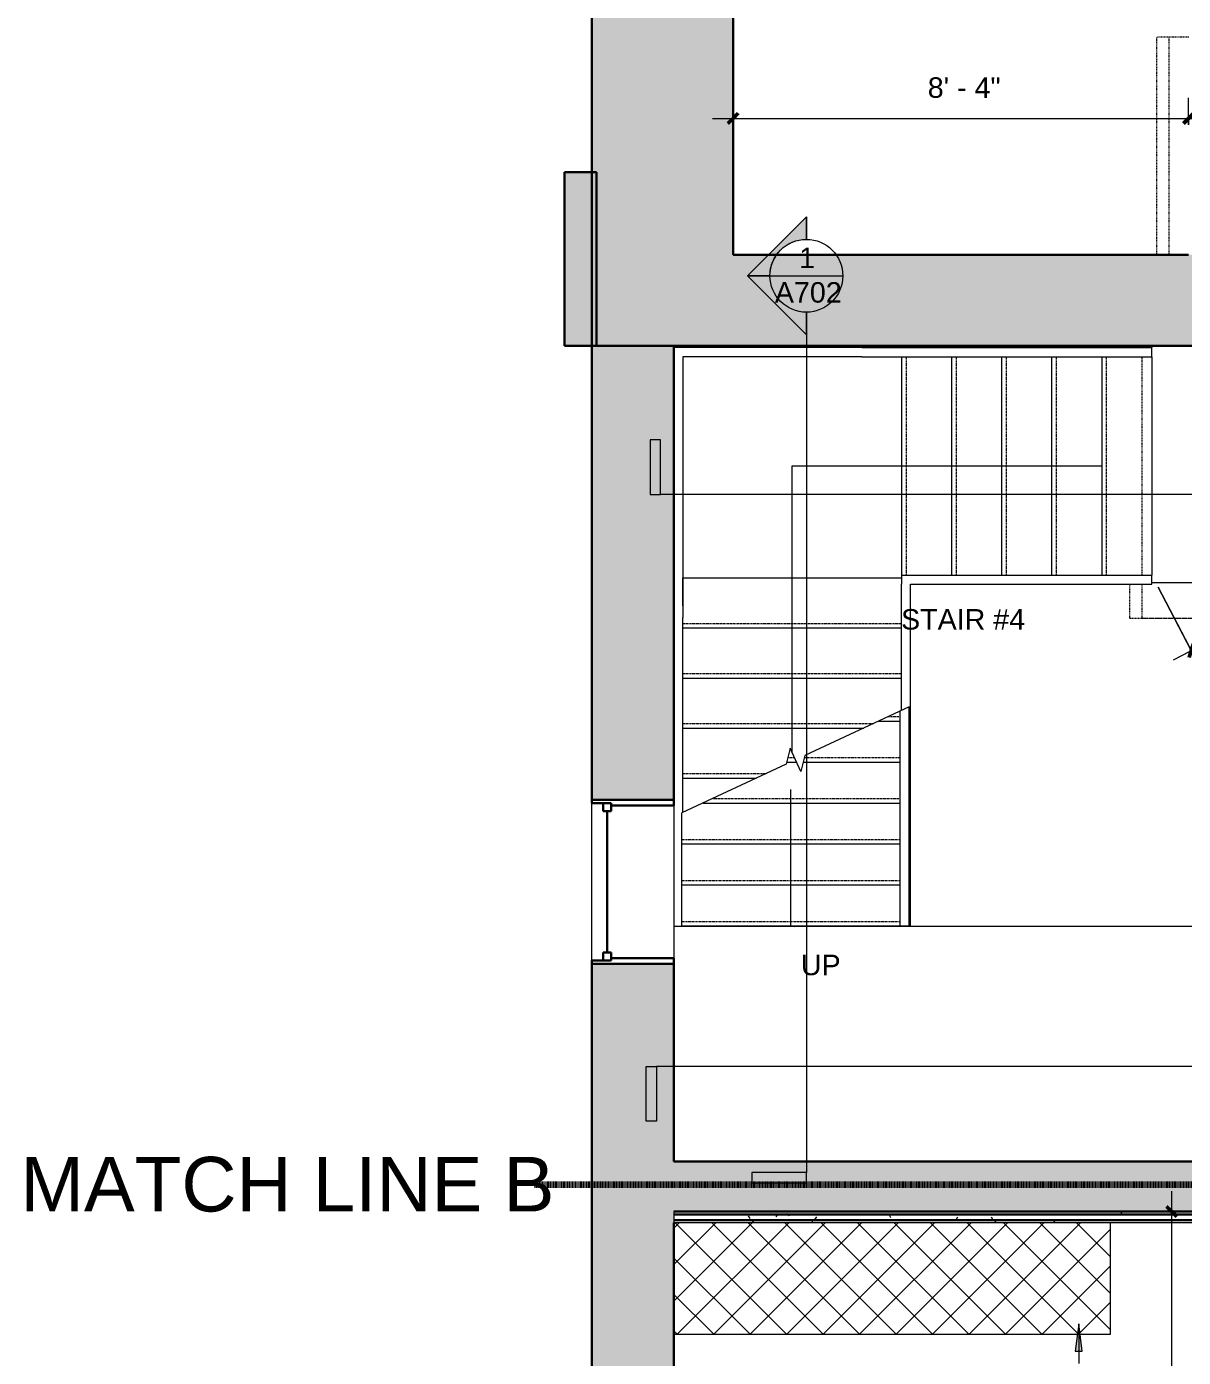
# Model space of a CAD drawing. Header units: inches. Extents: x -1176 to 1507, y -2587 to 978.
# Drawn here: x -1159.3 to -905.1, y -206 to 86.4 of the extents above; entities that cross this region are included whole.
import ezdxf

# ---------------------------------------------------------------- set-up
doc = ezdxf.new("R2010")
doc.units = ezdxf.units.IN
doc.header["$MEASUREMENT"] = 0
doc.linetypes.add('Dash', pattern=[0.25, 0.125, -0.125])
doc.linetypes.add('Overhead 1_16_', pattern=[0.101562, 0.0625, -0.039062])
for name, color, linetype, lineweight in [('A-ANNO-DIMS', 211, 'Continuous', 9), ('A-ANNO-DIMS-48', 211, 'Continuous', 9), ('A-ANNO-KEYN', 231, 'Continuous', 9), ('A-ANNO-MATC', 214, 'Dash', 140), ('A-DOOR', 31, 'Continuous', 18), ('A-DOOR-FRAM', 31, 'Continuous', 30), ('A-FLOR', 192, 'Continuous', 18), ('A-GENM', 13, 'Continuous', 18), ('A-GLAZ', 151, 'Continuous', 18), ('A-WALL', 113, 'Continuous', 18), ('A-WALL-PATT', 111, 'Continuous', 18), ('G-ANNO-SYMB', 111, 'Continuous', 9), ('G-ANNO-TEXT', 231, 'Continuous', 9), ('I-WALL', 2, 'Continuous', 18), ('Q-CASE', 31, 'Continuous', 9), ('S-STRS', 31, 'Continuous', 18), ('S-STRS-ANNO', 31, 'Continuous', 9), ('S-STRS-IDEN', 31, 'Continuous', 9), ('S-STRS-MBND', 31, 'Continuous', 18)]:
    doc.layers.add(name, color=color, linetype=linetype, lineweight=lineweight)
doc.styles.add('Swis721 Lt BT', font='swissl.ttf', dxfattribs={"height": 4.5})
doc.styles.add('Swis721 Lt BT_2', font='swissl.ttf', dxfattribs={"height": 12})
doc.dimstyles.new('OTJ_-_3_32__Linear__1_2__Tolerance_1', dxfattribs={"dimscale": 12, "dimtxt": 4.748918, "dimasz": 0.1875, "dimexe": 0.375, "dimexo": 0.25, "dimgap": 0.25, "dimtad": 1, "dimdec": 1, "dimrnd": 0.5, "dimzin": 3, "dimdsep": 46, "dimlunit": 4, "dimtxsty": 'Swis721 Lt BT', "dimblk1": 'OBLIQUE', "dimblk2": 'OBLIQUE', "dimsah": 1, "dimcen": 0.09, "dimdle": 0.375, "dimazin": 0, "dimtfac": 1, "dimtdec": 4, "dimtix": 1, "dimtmove": 0, "dimatfit": 3, "dimfxl": 1, "dimtvp": 1, "dimfrac": 2, "dimtolj": 1, "dimtzin": 0, "dimarcsym": 2})
pattern_1 = [(0, (0, 0), (15.36, 3.84), [0.634, -10.886, 0.634, -10.886, -61.44]), (0, (0, 0), (15.36, 3.84), [-23.04, 0.634, -22.406, 0.634, -10.886, -26.88]), (0, (0, 0), (15.36, 3.84), [-57.6, 0.634, -7.046, 0.634, -18.566]), (120, (5.76, 1.92), (-11.005538, 11.38215), [0.634, -10.886, 0.634, -10.886, -61.44]), (120, (5.76, 1.92), (-11.005538, 11.38215), [-23.04, 0.634, -22.406, 0.634, -10.886, -26.88]), (120, (5.76, 1.92), (-11.005538, 11.38215), [-57.6, 0.634, -7.046, 0.634, -18.566]), (240, (7.68, 9.6), (-4.354462, -15.22215), [0.634, -10.886, 0.634, -10.886, -61.44]), (240, (7.68, 9.6), (-4.354462, -15.22215), [-23.04, 0.634, -22.406, 0.634, -10.886, -26.88]), (240, (7.68, 9.6), (-4.354462, -15.22215), [-57.6, 0.634, -7.046, 0.634, -18.566])]

# ---------------------------------------------------------------- blocks, each defined once
blk = doc.blocks.new('Single Flush - D13 3_ X 8_-8254427-2nd Floor Construction')
at = {"layer": 'A-DOOR', "lineweight": 30}
for p, q in [((16.16, -10), (17.91, -10)), ((16.16, -45.81), (16.16, -10)), ((17.91, -10), (17.91, -45.81)), ((17.91, -45.81), (16.16, -45.81))]:
    blk.add_line(p, q, dxfattribs=at)
at = {"layer": 'A-DOOR', "lineweight": 9}
blk.add_arc((17.91, -10), 35.81, 179.5, 270, dxfattribs=at)
at = {"layer": 'A-DOOR-FRAM'}
for p, q in [((-20, -4.25), (-20, -10)), ((-20, -4.25), (-18, -4.25)), ((-18, -4.25), (-18, -10)), ((18, -4.25), (18, -10)), ((18, -4.25), (20, -4.25)), ((20, -4.25), (20, -10)), ((-20, -10), (-18, -10)), ((18, -10), (20, -10))]:
    blk.add_line(p, q, dxfattribs=at)
at = {"layer": 'A-GENM', "linetype": 'Dash', "lineweight": 9}
for p, q in [((-25.62, 57.81), (-29.91, 57.81)), ((-29.91, 10), (-29.91, 57.81)), ((-17.91, 57.81), (-20, 57.81)), ((-17.91, 57.81), (17.91, 57.81)), ((-17.91, 37.5), (-17.91, 57.81)), ((17.91, 10), (17.91, 57.81)), ((-17.91, 10), (-17.91, 10.5)), ((17.87, 10), (17.91, 10)), ((-35.91, -10), (-35.91, -10.38)), ((17.87, -10), (17.91, -10)), ((17.91, -10), (17.91, -69.81)), ((-35.91, -12.38), (-35.91, -60.38)), ((-35.91, -62.38), (-35.91, -69.81)), ((-35.91, -69.81), (17.91, -69.81))]:
    blk.add_line(p, q, dxfattribs=at)
blk = doc.blocks.new('Double Hung - medium windows 3_-6826447-2nd Floor Construction')
at = {"layer": 'A-GLAZ', "color": 8, "lineweight": 30}
for p, q in [((-18, 9), (-17.25, 9)), ((-17.25, 4.75), (-17.25, 9)), ((17.25, 4.75), (17.25, 9)), ((18, 9), (17.25, 9)), ((-17.25, 6.5), (-17.25, 4.75)), ((-17.25, 6.5), (-15.5, 6.5)), ((-15.5, 6.5), (-15.5, 4.75)), ((15.5, 6.5), (15.5, 4.75)), ((17.25, 6.5), (15.5, 6.5)), ((17.25, 6.5), (17.25, 4.75)), ((-17.25, 4.75), (-15.5, 4.75)), ((-17.25, 4.75), (-16.75, 4.75)), ((-16.75, -9), (-16.75, 4.75)), ((-15.5, 5.625), (15.5, 5.625)), ((17.25, 4.75), (15.5, 4.75)), ((16.75, 4.75), (17.25, 4.75)), ((16.75, 4.75), (16.75, -9)), ((-16.75, -9), (-18, -9)), ((16.75, -9), (18, -9))]:
    blk.add_line(p, q, dxfattribs=at)
blk = doc.blocks.new('Desk34 - Desk-6998183-2nd Floor Construction')
at = {"layer": 'Q-CASE'}
h = blk.add_hatch(dxfattribs=at)
h.set_pattern_fill('FP_21', color=256, style=0, pattern_type=2)
h.set_pattern_definition([(45, (3266.594, 732.605), (-4.006467, 4.006467), []), (135, (3266.594, 732.605), (-4.006467, -4.006467), [])])
h.paths.add_polyline_path([(2249.62, 531.71), (2345.46, 531.71), (2345.46, 556.18), (2249.55, 556.18), (2249.55, 531.71)], flags=0)
for p, q in [((2249.55, 556.18), (2249.55, 531.71)), ((2345.46, 531.71), (2345.46, 556.18)), ((2249.55, 531.71), (2345.46, 531.71))]:
    blk.add_line(p, q, dxfattribs=at)
blk = doc.blocks.new('Single Flush - D13 3_ X 8_-V21-2nd Floor Construction')
at = {"layer": 'A-GENM', "linetype": 'Dash', "lineweight": 9}
for p, q in [((-22.91, 57.81), (-29.91, 57.81)), ((-29.91, 10), (-29.91, 57.81)), ((-35.91, -10), (-35.91, -10.38)), ((-35.91, -62.38), (-35.91, -69.81)), ((-35.91, -69.81), (-18.02, -69.81))]:
    blk.add_line(p, q, dxfattribs=at)
blk = doc.blocks.new('DIMBLOCK50-2nd Floor Construction')
at = {"layer": 'A-ANNO-DIMS-48'}
for p, q in [((-1004.06, 64.82), (-1004.06, 70.73)), ((-903.96, 64.82), (-903.96, 70.73)), ((-1008.56, 66.23), (-899.46, 66.23)), ((-1004.06, 66.23), (-1004.06, 64.82)), ((-903.96, 66.23), (-903.96, 64.82))]:
    blk.add_line(p, q, dxfattribs=at)
at = {"layer": 'A-ANNO-DIMS-48', "lineweight": 50}
for p, q in [((-1004.06, 66.23), (-1002.94, 67.36)), ((-903.96, 66.23), (-902.83, 67.36)), ((-1004.06, 66.23), (-1005.19, 65.11)), ((-903.96, 66.23), (-905.08, 65.11))]:
    blk.add_line(p, q, dxfattribs=at)
at = {"layer": 'A-ANNO-DIMS-48', "color": 0, "insert": (-961.28, 75.24), "char_height": 4.5, "width": 17.4579, "attachment_point": 1, "line_spacing_factor": 1.005062, "style": 'Swis721 Lt BT'}
blk.add_mtext('8\' - 4"', dxfattribs=at)
blk = doc.blocks.new('_Oblique')
at = {"color": 0, "linetype": 'ByBlock', "lineweight": -2}
blk.add_line((-0.5, -0.5), (0.5, 0.5), dxfattribs=at)
blk = doc.blocks.new('DIMBLOCK53-2nd Floor Construction')
at = {"layer": 'A-ANNO-DIMS-48'}
for p, q in [((-907.68, -330.48), (-907.68, -169.43)), ((-906.27, -173.93), (-912.18, -173.93)), ((-907.68, -173.93), (-906.27, -173.93)), ((-906.27, -325.98), (-912.18, -325.98)), ((-907.68, -325.98), (-906.27, -325.98))]:
    blk.add_line(p, q, dxfattribs=at)
at = {"layer": 'A-ANNO-DIMS-48', "lineweight": 50}
for p, q in [((-907.68, -173.93), (-908.81, -172.8)), ((-907.68, -173.93), (-906.56, -175.05)), ((-907.68, -325.98), (-908.81, -324.86)), ((-907.68, -325.98), (-906.56, -327.11))]:
    blk.add_line(p, q, dxfattribs=at)
at = {"layer": 'A-ANNO-DIMS-48', "color": 0, "insert": (-916.69, -254.21), "char_height": 4.5, "width": 10.2215, "attachment_point": 1, "rotation": 90, "line_spacing_factor": 1.005062, "style": 'Swis721 Lt BT'}
blk.add_mtext('EQ', dxfattribs=at)
blk = doc.blocks.new('Section - 3_32_ x 3_8_-334918-2nd Floor Construction')
at = {"layer": 'G-ANNO-SYMB'}
blk.add_hatch(color=256, dxfattribs=at).paths.add_polyline_path([(0, 0.2495), (0, 0), (-0.0469, 0), (-0.0469, 0.2495)], flags=0)
for p, q in [((0, 0.2495), (-0.0469, 0.2495)), ((-0.0469, 0.2495), (-0.0469, 0)), ((0, 0), (0, 0.2495)), ((-0.0469, 0), (0, 0))]:
    blk.add_line(p, q, dxfattribs=at)
blk = doc.blocks.new('Section - Section Head - Filled-1367765-2nd Floor Construction')
at = {"layer": 'G-ANNO-SYMB'}
h = blk.add_hatch(color=256, dxfattribs=at)
edge = h.paths.add_edge_path(flags=0)
edge.add_line((-0.5202, 0), (-0.25, 0.2702))
edge.add_line((-0.25, 0.2702), (-0.25, 0.1667))
edge.add_arc((-0.25, 0), 0.1667, 90, 180)
edge.add_line((-0.4167, 0), (-0.5202, 0))
h = blk.add_hatch(color=256, dxfattribs=at)
edge = h.paths.add_edge_path(flags=0)
edge.add_line((0.0202, 0), (-0.0833, 0))
edge.add_arc((-0.25, 0), 0.1667, 0, 90)
edge.add_line((-0.25, 0.1667), (-0.25, 0.2702))
edge.add_line((-0.25, 0.2702), (0.0202, 0))
for p, q in [((-0.25, 0.2702), (-0.5202, 0)), ((-0.25, 0.2702), (-0.5202, 0)), ((-0.25, 0.2702), (0.0202, 0)), ((-0.25, 0.1667), (-0.25, 0.2702)), ((0.0202, 0), (-0.25, 0.2702)), ((-0.25, 0.2702), (-0.25, 0.1667)), ((-0.5202, 0), (-0.4167, 0)), ((-0.0833, 0), (0.0202, 0)), ((-0.5202, 0), (-0.4167, 0)), ((-0.4167, 0), (-0.5202, 0)), ((0.0202, 0), (-0.0833, 0)), ((-0.0833, 0), (0.0202, 0))]:
    blk.add_line(p, q, dxfattribs=at)
for start, end in [(0, 180), (360, 180), (90, 180), (0, 90), (180, 360)]:
    blk.add_arc((-0.25, 0), 0.1667, start, end, dxfattribs=at)
blk = doc.blocks.new('DIMBLOCK77-2nd Floor Construction')
at = {"layer": 'A-ANNO-DIMS-48'}
for p, q in [((-875.44, -18.36), (-866.08, -36.27)), ((-868.17, -32.28), (-875.44, -18.36)), ((-864.18, -30.19), (-907.38, -52.79)), ((-910.67, -36.78), (-901.31, -54.69)), ((-903.39, -50.7), (-910.67, -36.78))]:
    blk.add_line(p, q, dxfattribs=at)
at = {"layer": 'A-ANNO-DIMS-48', "lineweight": 50}
for p, q in [((-868.17, -32.28), (-867.69, -30.76)), ((-868.17, -32.28), (-868.64, -33.8)), ((-903.39, -50.7), (-902.92, -49.18)), ((-903.39, -50.7), (-903.87, -52.22))]:
    blk.add_line(p, q, dxfattribs=at)
at = {"layer": 'A-ANNO-DIMS-48', "color": 0, "insert": (-896.4, -36.88), "char_height": 4.5, "width": 17.4579, "attachment_point": 1, "rotation": 27.6064, "line_spacing_factor": 1.005062, "style": 'Swis721 Lt BT'}
blk.add_mtext('3\' - 4"', dxfattribs=at)

msp = doc.modelspace()

# ---------------------------------------------------------------- hatches: boundary and pattern name
at = {"layer": 'A-ANNO-KEYN'}
msp.add_hatch(color=256, dxfattribs=at).paths.add_polyline_path([(-928.11, -198.61), (-928.9, -204.61), (-927.32, -204.61)], flags=0)
at = {"layer": 'A-WALL-PATT'}
h = msp.add_hatch(color=7, dxfattribs=at)
h.paths.add_polyline_path([(-1017.06, 16.25), (-1015.06, 16.25), (-1015.06, 96), (-1035.06, 96), (-1035.06, 16.25)], flags=0)
h.paths.add_polyline_path([(-1035.06, 133.5), (-1015.06, 133.5), (-1015.06, 216), (-1035.06, 216), (-1035.06, 174.93)], flags=0)
h.paths.add_polyline_path([(-1015.06, 253.5), (-1015.06, 342), (-1035.06, 342), (-1035.06, 253.5), (-1016.98, 253.5)], flags=0)
h.paths.add_polyline_path([(-1015.06, 379.5), (-1015.06, 468.12), (-1035.06, 468.12), (-1035.06, 379.5), (-1016.98, 379.5)], flags=0)
h.paths.add_polyline_path([(-1016.98, 505.62), (-1015.06, 505.62), (-1015.06, 604.37), (-1035.06, 604.37), (-1035.06, 505.62)], flags=0)
h.paths.add_polyline_path([(-1015.06, 641.87), (-1015.06, 729.87), (-1035.06, 729.87), (-1035.06, 641.87), (-1016.98, 641.87)], flags=0)
h.paths.add_polyline_path([(-1035.06, 767.37), (-1015.06, 767.37), (-1015.06, 789.87), (-1035.06, 789.87), (-1035.06, 789.81)], flags=0)
at = {"layer": 'A-WALL-PATT', "lineweight": 9}
msp.add_hatch(color=7, dxfattribs=at).paths.add_polyline_path([(-1015.06, 36.25), (-1004.06, 36.25), (-1004.06, 91.25), (-1015.06, 91.25)], flags=0)
at = {"layer": 'A-WALL-PATT'}
msp.add_hatch(color=250, dxfattribs=at).paths.add_polyline_path([(-1041.06, 16.25), (-1034.06, 16.25), (-1034.06, 54.41), (-1041.06, 54.41)], flags=0)
h = msp.add_hatch(color=250, dxfattribs=at)
h.paths.add_polyline_path([(-824.03, 16.25), (-824.03, 36.25), (-858.33, 36.25), (-858.33, 16.25), (-843.04, 16.25)], flags=0)
h.paths.add_polyline_path([(-590.07, 16.25), (-590.07, 36.25), (-673.56, 36.25), (-673.56, 16.25), (-636.06, 16.25)], flags=0)
h.paths.add_polyline_path([(-982.35, 16.25), (-898.33, 16.25), (-898.33, 36.25), (-1015.06, 36.25), (-1015.06, 16.25)], flags=0)
h.paths.add_polyline_path([(-754.04, 16.25), (-714.56, 16.25), (-714.56, 36.25), (-772.03, 36.25), (-772.03, 16.25)], flags=0)
h = msp.add_hatch(color=250, dxfattribs=at)
h.paths.add_polyline_path([(-1017.06, -1275.19), (-1017.06, -1210.94), (-1035.06, -1210.94), (-1035.06, -1275.19)], flags=0)
h.paths.add_polyline_path([(-1017.06, -1169.44), (-1017.06, -1003.94), (-1035.06, -1003.94), (-1035.06, -1169.44)], flags=0)
h.paths.add_polyline_path([(-1017.06, -962.44), (-1017.06, -859.94), (-1035.06, -859.94), (-1035.06, -962.44)], flags=0)
h.paths.add_polyline_path([(-1017.06, -818.44), (-1017.06, -715.94), (-1035.06, -715.94), (-1035.06, -818.44)], flags=0)
h.paths.add_polyline_path([(-1017.06, -674.44), (-1017.06, -567.94), (-1035.06, -567.94), (-1035.06, -674.44)], flags=0)
h.paths.add_polyline_path([(-1035.06, -534.44), (-1017.06, -534.44), (-1017.06, -425.69), (-1035.06, -425.69), (-1035.06, -498.56)], flags=0)
h.paths.add_polyline_path([(-1017.06, -388.69), (-1017.06, -275.19), (-1035.06, -275.19), (-1035.06, -388.69)], flags=0)
h.paths.add_polyline_path([(-1017.06, -239.19), (-1017.06, -119.5), (-1035.06, -119.5), (-1035.06, -239.19)], flags=0)
h.paths.add_polyline_path([(-1035.06, -83.5), (-1017.06, -83.5), (-1017.06, 16.25), (-1035.06, 16.25), (-1035.06, -8.75)], flags=0)
h = msp.add_hatch(color=250, dxfattribs=at)
h.paths.add_polyline_path([(-816.04, -173.93), (-816.04, -162.93), (-1017.06, -162.93), (-1017.06, -173.93), (-843.83, -173.93)], flags=0)
h.paths.add_polyline_path([(-774.57, -173.93), (-772.04, -173.93), (-772.04, -162.93), (-776.04, -162.93), (-776.04, -173.93)], flags=0)
at = {"layer": 'A-WALL-PATT', "lineweight": 9}
h = msp.add_hatch(dxfattribs=at)
h.set_pattern_fill('FP_19', color=256, style=0, pattern_type=2)
h.set_pattern_definition(pattern_1)
h.paths.add_polyline_path([(-816.04, -174.43), (-816.04, -173.93), (-1017.06, -173.93), (-1017.06, -174.43), (-843.83, -174.43)], flags=0)
h = msp.add_hatch(dxfattribs=at)
h.set_pattern_fill('FP_19', color=256, style=0, pattern_type=2)
h.set_pattern_definition(pattern_1)
h.paths.add_polyline_path([(-843.83, -175.68), (-816.04, -175.68), (-816.04, -174.68), (-1017.06, -174.68), (-1017.06, -175.68), (-913.09, -175.68)], flags=0)
h = msp.add_hatch(dxfattribs=at)
h.set_pattern_fill('FP_19', color=256, style=0, pattern_type=2)
h.set_pattern_definition(pattern_1)
h.paths.add_polyline_path([(-816.04, -176.43), (-816.04, -175.93), (-1017.06, -175.93), (-1017.06, -176.43), (-843.83, -176.43)], flags=0)

# ---------------------------------------------------------------- linework, layer by layer
at = {"layer": 'A-ANNO-KEYN'}
for p, q in [((-928.11, -198.61), (-928.9, -204.61)), ((-927.32, -204.61), (-928.11, -198.61)), ((-928.11, -198.61), (-928.11, -207.34)), ((-928.9, -204.61), (-927.32, -204.61))]:
    msp.add_line(p, q, dxfattribs=at)
at = {"layer": 'A-ANNO-MATC'}
msp.add_line((-1047.65, -167.98), (-664.65, -167.98), dxfattribs=at)
at = {"layer": 'A-FLOR'}
for p, q in [((-912.06, 16.25), (-912.06, 15.87)), ((-912.06, 13.87), (-912.06, -34.13)), ((-912.06, -35.75), (-899.06, -35.75)), ((-899.06, -111.32), (-1017.06, -111.32))]:
    msp.add_line(p, q, dxfattribs=at)
at = {"layer": 'A-WALL', "color": 8, "lineweight": 30}
for p, q in [((-1035.06, 96), (-1035.06, -83.5)), ((-1004.06, 36.25), (-1004.06, 91.25)), ((-1041.06, 16.25), (-1041.06, 54.41)), ((-1041.06, 54.41), (-1034.06, 54.41)), ((-1034.06, 54.41), (-1034.06, 16.25)), ((-1004.06, 36.25), (-903.96, 36.25)), ((-1041.06, 16.25), (-898.33, 16.25)), ((-1017.06, 16.25), (-1017.06, -83.5)), ((-1035.06, -83.5), (-1017.06, -83.5)), ((-1035.06, -239.19), (-1035.06, -119.5)), ((-1035.06, -119.5), (-1017.06, -119.5)), ((-1017.06, -162.93), (-1017.06, -119.5)), ((-1017.06, -162.93), (-849.04, -162.93)), ((-816.04, -173.93), (-1017.06, -173.93)), ((-1017.06, -239.19), (-1017.06, -176.43))]:
    msp.add_line(p, q, dxfattribs=at)
at = {"layer": 'A-WALL', "lineweight": 9}
for p, q in [((-1035.06, -119.5), (-1035.06, -83.5)), ((-1017.06, -83.5), (-1017.06, -119.5))]:
    msp.add_line(p, q, dxfattribs=at)
at = {"layer": 'A-WALL'}
for p, q in [((-1017.06, -173.93), (-1017.06, -176.43)), ((-1017.06, -174.43), (-816.04, -174.43)), ((-1017.06, -174.68), (-816.04, -174.68)), ((-1017.06, -175.68), (-816.04, -175.68)), ((-1017.06, -175.93), (-816.04, -175.93))]:
    msp.add_line(p, q, dxfattribs=at)
at = {"layer": 'G-ANNO-SYMB'}
for p, q in [((-995.95, 31.65), (-979.95, 31.65)), ((-987.95, 19.65), (-987.95, -165.38)), ((-846.05, -16.37), (-1020.02, -16.37)), ((-852.49, -142.1), (-1020.9, -142.1))]:
    msp.add_line(p, q, dxfattribs=at)
at = {"layer": 'I-WALL'}
msp.add_line((-816.04, -176.43), (-1017.06, -176.43), dxfattribs=at)
at = {"layer": 'S-STRS', "lineweight": 9}
for p, q in [((-975.8, 15.87), (-1017.06, 15.87)), ((-975.8, 15.87), (-912.06, 15.87)), ((-912.06, 13.87), (-912.06, 15.87)), ((-1015.06, 13.87), (-1015.06, -43.46)), ((-975.8, 13.87), (-1015.06, 13.87)), ((-975.8, 13.87), (-967.06, 13.87)), ((-967.06, 13.87), (-956.06, 13.87)), ((-967.06, 13.87), (-967.06, -34.13)), ((-956.06, 13.87), (-945.06, 13.87)), ((-956.06, 13.87), (-956.06, -34.13)), ((-945.06, 13.87), (-934.06, 13.87)), ((-945.06, 13.87), (-945.06, -34.13)), ((-934.06, 13.87), (-923.06, 13.87)), ((-934.06, 13.87), (-934.06, -34.13)), ((-923.06, 13.87), (-912.06, 13.87)), ((-923.06, 13.87), (-923.06, -34.13)), ((-1015.06, -34.72), (-967.06, -34.72)), ((-1015.06, -40.86), (-1015.06, -34.72)), ((-967.06, -34.13), (-967.06, -36.13)), ((-967.06, -34.13), (-956.06, -34.13)), ((-956.06, -34.13), (-945.06, -34.13)), ((-945.06, -34.13), (-934.06, -34.13)), ((-934.06, -34.13), (-923.06, -34.13)), ((-923.06, -34.13), (-912.06, -34.13)), ((-912.06, -36.13), (-912.06, -34.13)), ((-967.06, -43.46), (-967.06, -36.13)), ((-967.06, -40.86), (-967.06, -36.13)), ((-965.06, -36.13), (-912.06, -36.13)), ((-965.06, -43.46), (-965.06, -36.13)), ((-1015.06, -45.72), (-1015.06, -43.46)), ((-967.06, -45.72), (-967.06, -43.46)), ((-965.06, -111.32), (-965.06, -43.46)), ((-1015.06, -56.72), (-1015.06, -45.72)), ((-1015.06, -45.72), (-967.06, -45.72)), ((-967.06, -56.72), (-967.06, -45.72)), ((-1015.06, -67.72), (-1015.06, -56.72)), ((-1015.06, -56.72), (-967.06, -56.72)), ((-967.06, -63.86), (-967.06, -56.72)), ((-967.34, -66.18), (-967.34, -63.99)), ((-965.34, -111.18), (-965.34, -63.06)), ((-972.04, -66.18), (-967.34, -66.18)), ((-967.34, -75.18), (-967.34, -66.18)), ((-1015.06, -78.72), (-1015.06, -67.72)), ((-1015.06, -67.72), (-975.35, -67.72)), ((-992.26, -75.18), (-990.12, -75.18)), ((-988.65, -75.18), (-967.34, -75.18)), ((-967.34, -84.18), (-967.34, -75.18)), ((-1015.06, -86.24), (-1015.06, -78.72)), ((-1015.06, -78.72), (-998.94, -78.72)), ((-1010.64, -84.18), (-967.34, -84.18)), ((-967.34, -93.18), (-967.34, -84.18)), ((-1015.34, -93.18), (-1015.34, -86.37)), ((-1015.34, -102.18), (-1015.34, -93.18)), ((-1015.34, -93.18), (-967.34, -93.18)), ((-967.34, -102.18), (-967.34, -93.18)), ((-1015.34, -111.18), (-1015.34, -102.18)), ((-1015.34, -102.18), (-967.34, -102.18)), ((-967.34, -111.18), (-967.34, -102.18)), ((-1015.34, -111.18), (-967.34, -111.18)), ((-1015.06, -111.32), (-1015.06, -111.18)), ((-967.34, -111.18), (-965.34, -111.18)), ((-967.06, -111.32), (-967.06, -111.18))]:
    msp.add_line(p, q, dxfattribs=at)
at = {"layer": 'S-STRS', "linetype": 'Overhead 1_16_', "lineweight": 9}
for p, q in [((-966.06, 13.87), (-966.06, -34.13)), ((-955.06, 13.87), (-955.06, -34.13)), ((-944.06, 13.87), (-944.06, -34.13)), ((-933.06, 13.87), (-933.06, -34.13)), ((-922.06, 13.87), (-922.06, -34.13)), ((-1015.06, -44.72), (-967.06, -44.72)), ((-1015.06, -55.72), (-967.06, -55.72)), ((-1015.06, -66.72), (-973.2, -66.72)), ((-969.9, -65.18), (-967.34, -65.18)), ((-992.02, -74.18), (-990.59, -74.18)), ((-988.4, -74.18), (-967.34, -74.18)), ((-1015.06, -77.72), (-996.79, -77.72)), ((-1008.5, -83.18), (-967.34, -83.18)), ((-1015.34, -92.18), (-967.34, -92.18)), ((-1015.34, -101.18), (-967.34, -101.18)), ((-1015.34, -110.18), (-967.34, -110.18))]:
    msp.add_line(p, q, dxfattribs=at)
at = {"layer": 'S-STRS-ANNO'}
for p, q in [((-991.06, -10.13), (-967.06, -10.13)), ((-991.06, -34.72), (-991.06, -10.13)), ((-967.06, -10.13), (-956.06, -10.13)), ((-956.06, -10.13), (-945.06, -10.13)), ((-945.06, -10.13), (-934.06, -10.13)), ((-934.06, -10.13), (-923.06, -10.13)), ((-991.06, -45.72), (-991.06, -34.72)), ((-991.06, -56.72), (-991.06, -45.72)), ((-991.06, -67.72), (-991.06, -56.72)), ((-991.06, -73.17), (-991.06, -67.72)), ((-991.34, -84.18), (-991.34, -81.18)), ((-991.34, -93.18), (-991.34, -84.18)), ((-991.34, -102.18), (-991.34, -93.18)), ((-991.34, -111.18), (-991.34, -102.18)), ((-991.46, -111.32), (-991.6, -111.18)), ((-991.06, -111.32), (-991.06, -111.18)), ((-990.67, -111.32), (-990.52, -111.18))]:
    msp.add_line(p, q, dxfattribs=at)
at = {"layer": 'S-STRS-MBND', "lineweight": 9}
for p, q in [((-965.34, -63.06), (-988.3, -73.76)), ((-991.53, -72.16), (-992.38, -75.66)), ((-989.15, -77.26), (-991.53, -72.16)), ((-992.38, -75.66), (-1015.34, -86.37)), ((-988.3, -73.76), (-989.15, -77.26))]:
    msp.add_line(p, q, dxfattribs=at)

# ---------------------------------------------------------------- block references
at = {"layer": 'A-DOOR'}
for name, p in [('Single Flush - D13 3_ X 8_-V21-2nd Floor Construction', (-881.04, 26.25)), ('Single Flush - D13 3_ X 8_-8254427-2nd Floor Construction', (-878.33, 26.25))]:
    msp.add_blockref(name, p, dxfattribs=at)
at = {"layer": 'A-GLAZ', "rotation": 89.99999999999991}
msp.add_blockref('Double Hung - medium windows 3_-6826447-2nd Floor Construction', (-1026.06, -101.5), dxfattribs=at)
at = {"layer": 'G-ANNO-SYMB', "extrusion": (0, 0, -1), "xscale": 47.99999999999997, "yscale": 47.99999999999997, "zscale": 47.99999999999997}
for name, p, rotation in [('Section - Section Head - Filled-1367765-2nd Floor Construction', (987.95, 19.65), 270.0000000000003), ('Section - 3_32_ x 3_8_-334918-2nd Floor Construction', (1020.9, -142.1), 180)]:
    msp.add_blockref(name, p, dxfattribs=dict(at, rotation=rotation))
at = {"layer": 'G-ANNO-SYMB', "xscale": 47.99999999999997, "yscale": 47.99999999999997, "zscale": 47.99999999999997}
msp.add_blockref('Section - 3_32_ x 3_8_-334918-2nd Floor Construction', (-1020.02, -16.37), dxfattribs=at)
at = {"layer": 'G-ANNO-SYMB', "xscale": 47.99999999999997, "yscale": 47.99999999999997, "zscale": 47.99999999999997, "rotation": 89.99999999999947}
msp.add_blockref('Section - 3_32_ x 3_8_-334918-2nd Floor Construction', (-987.95, -165.38), dxfattribs=at)
at = {"layer": 'Q-CASE'}
msp.add_blockref('Desk34 - Desk-6998183-2nd Floor Construction', (-3266.59, -732.6), dxfattribs=at)

# ---------------------------------------------------------------- texts
at = {"layer": 'G-ANNO-SYMB', "char_height": 4.5, "attachment_point": 1, "style": 'Swis721 Lt BT'}
for s, insert, width in [('1', (-989.55, 37.84), 4.0905), ('A702', (-994.87, 30.25), 16.968)]:
    msp.add_mtext(s, dxfattribs=dict(at, insert=insert, width=width))
at = {"layer": 'G-ANNO-TEXT', "color": 7, "attachment_point": 1}
for s, insert, char_height, width, style in [('STAIR #4', (-967.14, -41.58), 4.5, 32.421, 'Swis721 Lt BT'), ('MATCH LINE B', (-1160.65, -161.92), 12, 132.8655, 'Swis721 Lt BT_2')]:
    msp.add_mtext(s, dxfattribs=dict(at, insert=insert, char_height=char_height, width=width, style=style))
at = {"layer": 'S-STRS-IDEN', "insert": (-989.15, -117.51), "char_height": 4.5, "width": 9.7692, "attachment_point": 1, "line_spacing_factor": 1.005062, "style": 'Swis721 Lt BT'}
msp.add_mtext('UP', dxfattribs=at)

# ---------------------------------------------------------------- dimensions: what is measured, and where the dimension line sits
at = {"layer": 'A-ANNO-DIMS'}
dim = msp.add_linear_dim(base=(-903.96, 66.23), p1=(-1004.06, 67.82), p2=(-903.96, 67.82), dimstyle='OTJ_-_3_32__Linear__1_2__Tolerance_1', override={"dimpost": '<>', "dimfxl": 100.10428}, dxfattribs=at)
dim.commit()
dim.dimension.update_dxf_attribs({"geometry": 'DIMBLOCK50-2nd Floor Construction', "text_midpoint": (-954.01, 71.54)})
dim = msp.add_linear_dim(base=(-903.39, -50.7), p1=(-876.83, -15.7), p2=(-912.06, -34.13), angle=27.6064, dimstyle='OTJ_-_3_32__Linear__1_2__Tolerance_1', override={"dimpost": '<>', "dimfxl": 39.75535}, dxfattribs=at)
dim.commit()
dim.dimension.update_dxf_attribs({"geometry": 'DIMBLOCK77-2nd Floor Construction', "text_midpoint": (-888.24, -36.78)})
dim = msp.add_linear_dim(base=(-907.68, -173.93), p1=(-909.27, -325.98), p2=(-909.27, -173.93), angle=90, text='EQ', dimstyle='OTJ_-_3_32__Linear__1_2__Tolerance_1', override={"dimpost": '<>', "dimfxl": 152.055286}, dxfattribs=at)
dim.commit()
dim.dimension.update_dxf_attribs({"geometry": 'DIMBLOCK53-2nd Floor Construction', "text_midpoint": (-913.16, -249.95)})

doc.saveas('drawing.dxf')
